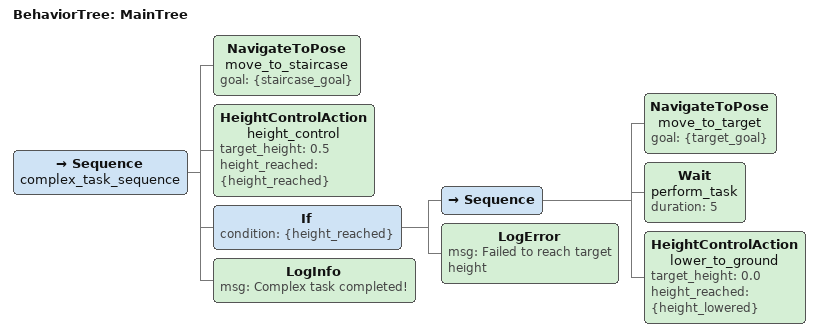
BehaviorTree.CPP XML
<root main_tree_to_execute="MainTree">
  <BehaviorTree ID="MainTree">
    <Sequence name="complex_task_sequence">
      <!-- 1. 移动到楼梯前 -->
      <NavigateToPose name="move_to_staircase" goal="{staircase_goal}"/>

      <!-- 2. 上升到目标高度 -->
      <HeightControlAction
        name="height_control"
        target_height="0.5"
        height_reached="{height_reached}" />

      <!-- 3. 如果高度到达，执行下一步 -->
      <If condition="{height_reached}">
        <Sequence>
          <!-- 4. 移动到目标位置 -->
          <NavigateToPose name="move_to_target" goal="{target_goal}"/>

          <!-- 5. 执行任务（例如拍照、检测等） -->
          <Wait name="perform_task" duration="5"/>

          <!-- 6. 下降到原始高度 -->
          <HeightControlAction
            name="lower_to_ground"
            target_height="0.0"
            height_reached="{height_lowered}"/>
        </Sequence>
        <LogError msg="Failed to reach target height"/>
      </If>

      <LogInfo msg="Complex task completed!"/>
    </Sequence>
  </BehaviorTree>
</root>
